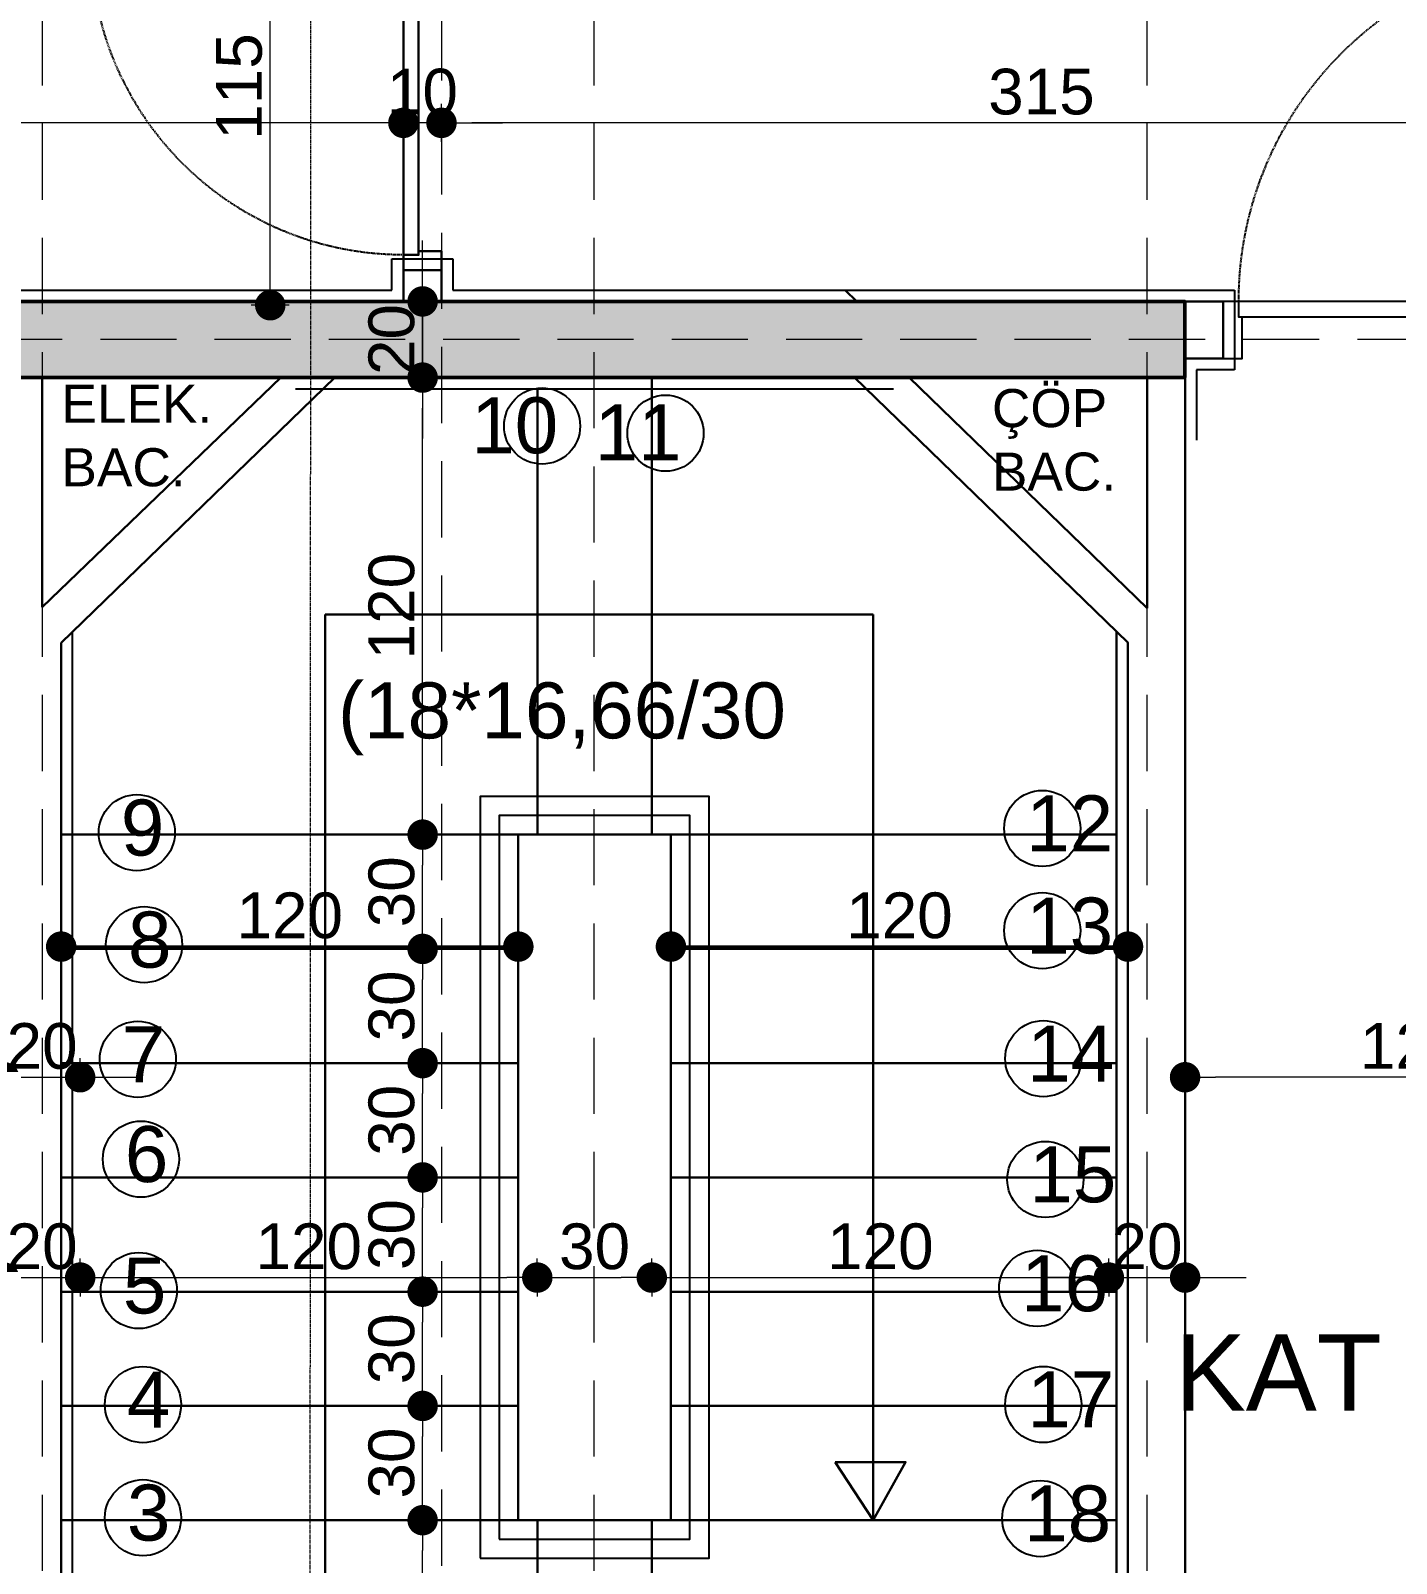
# Model space of a CAD drawing. Header units: millimetres. Extents: x 38129 to 72024, y -56282 to 16512.
# Drawn here: x 54454.8 to 54813.3, y -43941.8 to -43539.3 of the extents above; entities that cross this region are included whole.
import ezdxf

# ---------------------------------------------------------------- set-up
doc = ezdxf.new("R2010")
doc.units = ezdxf.units.MM
doc.linetypes.add('HIDDEN', pattern=[0.375, 0.25, -0.125])
for name, color, linetype, lineweight in [('AKS', 55, 'HIDDEN', 0), ('COLUMN4', 3, 'Continuous', 50), ('DIŞÖLÇÜ', 37, 'Continuous', 0), ('DUVAR', 255, 'Continuous', 30), ('KAPI', 4, 'Continuous', 30), ('M', 210, 'Continuous', 30), ('mahal', 7, 'Continuous', 5), ('pencere+KAPI', 1, 'Continuous', 0), ('TARAMA', 252, 'Continuous', 0), ('ölçü İÇ', 31, 'Continuous', 0)]:
    doc.layers.add(name, color=color, linetype=linetype, lineweight=lineweight)
for name, color, linetype in [('HIDDEN', 1, 'HIDDEN'), ('sıva', 41, 'Continuous'), ('tefriş', 42, 'Continuous')]:
    doc.layers.add(name, color=color, linetype=linetype)
doc.styles.add('icdisolcu_yazi', font='arial.ttf')
doc.styles.get("Standard").update_dxf_attribs({"font": 'arial.ttf'})
doc.dimstyles.new('İç Ölçü', dxfattribs={"dimtxt": 12, "dimasz": 8, "dimexe": 5, "dimexo": 0, "dimgap": 2, "dimtad": 1, "dimdec": 0, "dimzin": 12, "dimdsep": 46, "dimtxsty": 'icdisolcu_yazi', "dimblk": 'DOT', "dimcen": 8, "dimdle": 5, "dimclrd": 256, "dimclre": 256, "dimclrt": 7, "dimadec": 0, "dimazin": 3, "dimtfac": 1, "dimtdec": 0, "dimtix": 1, "dimtmove": 2, "dimatfit": 3, "dimldrblk": 'DOT', "dimfxl": 0, "dimtolj": 1, "dimtzin": 0, "dimlwd": -1, "dimlwe": -1, "dimarcsym": 0})

# ---------------------------------------------------------------- blocks, each defined once
blk = doc.blocks.new('_Dot')
at = {"color": 0, "lineweight": -2}
blk.add_line((-0.5, 0), (-1, 0), dxfattribs=at)
at = {"color": 0, "lineweight": 30, "const_width": 0.5}
blk.add_lwpolyline([(-0.25, 0, 1), (0.25, 0, 1)], format="xyb", close=True, dxfattribs=at)
blk = doc.blocks.new('*D1797')
at = {"layer": 'Defpoints', "color": 0, "lineweight": 120, "transparency": 16777216}
for p in [(54557.68, -43610.43), (54557.65, -43630.43), (54557.65, -43630.43)]:
    blk.add_point(p, dxfattribs=at)
at = {"layer": 'ölçü İÇ', "linetype": 'Continuous', "transparency": 16777216}
for p, q in [((54557.65, -43602.43), (54557.65, -43594.43)), ((54557.65, -43610.43), (54557.65, -43630.43)), ((54557.65, -43638.43), (54557.65, -43646.43))]:
    blk.add_line(p, q, dxfattribs=at)
at = {"layer": 'ölçü İÇ', "transparency": 16777216}
for p, q in [((54557.68, -43610.43), (54552.65, -43610.43)), ((54557.65, -43630.43), (54562.65, -43630.43))]:
    blk.add_line(p, q, dxfattribs=at)
at = {"layer": 'ölçü İÇ', "transparency": 16777216, "xscale": 8, "yscale": 8, "zscale": 8}
for p, rotation in [((54557.65, -43610.43), 270), ((54557.65, -43630.43), 90)]:
    blk.add_blockref('_Dot', p, dxfattribs=dict(at, rotation=rotation))
at = {"layer": 'ölçü İÇ', "color": 7, "transparency": 16777216, "insert": (54549.52, -43620.43), "char_height": 12, "attachment_point": 5, "rotation": 90, "style": 'icdisolcu_yazi'}
blk.add_mtext('\\A1;20', dxfattribs=at)
blk = doc.blocks.new('*D1848')
at = {"layer": 'Defpoints', "color": 0, "lineweight": 120, "transparency": 16777216}
for p in [(54557.65, -43610.43), (54557.65, -43610.43), (54557.65, -43630.43)]:
    blk.add_point(p, dxfattribs=at)
at = {"layer": 'ölçü İÇ', "linetype": 'Continuous', "transparency": 16777216}
for p, q in [((54557.65, -43602.43), (54557.65, -43594.43)), ((54557.65, -43630.43), (54557.65, -43610.43)), ((54557.65, -43638.43), (54557.65, -43646.43))]:
    blk.add_line(p, q, dxfattribs=at)
at = {"layer": 'ölçü İÇ', "transparency": 16777216}
for p, q in [((54557.65, -43610.43), (54562.65, -43610.43)), ((54557.65, -43630.43), (54562.65, -43630.43))]:
    blk.add_line(p, q, dxfattribs=at)
at = {"layer": 'ölçü İÇ', "transparency": 16777216, "xscale": 8, "yscale": 8, "zscale": 8}
for p, rotation in [((54557.65, -43610.43), 270), ((54557.65, -43630.43), 90)]:
    blk.add_blockref('_Dot', p, dxfattribs=dict(at, rotation=rotation))
at = {"layer": 'ölçü İÇ', "color": 7, "transparency": 16777216, "insert": (54549.52, -43620.43), "char_height": 12, "attachment_point": 5, "rotation": 90, "style": 'icdisolcu_yazi'}
blk.add_mtext('\\A1;20', dxfattribs=at)
blk = doc.blocks.new('*D1854')
at = {"layer": 'Defpoints', "color": 0, "lineweight": 120, "transparency": 16777216}
for p in [(54757.81, -43814.13), (54877.6, -43814.12), (54757.81, -43817.28)]:
    blk.add_point(p, dxfattribs=at)
at = {"layer": 'ölçü İÇ', "transparency": 16777216}
for p, q in [((54757.81, -43817.28), (54757.81, -43809.13)), ((54877.6, -43814.12), (54877.6, -43819.13))]:
    blk.add_line(p, q, dxfattribs=at)
at = {"layer": 'ölçü İÇ', "linetype": 'Continuous', "transparency": 16777216}
blk.add_line((54869.6, -43814.13), (54765.81, -43814.13), dxfattribs=at)
at = {"layer": 'ölçü İÇ', "transparency": 16777216, "xscale": 8, "yscale": 8, "zscale": 8, "rotation": 180}
blk.add_blockref('_Dot', (54757.81, -43814.13), dxfattribs=at)
at = {"layer": 'ölçü İÇ', "transparency": 16777216, "xscale": 8, "yscale": 8, "zscale": 8}
blk.add_blockref('_Dot', (54877.6, -43814.13), dxfattribs=at)
at = {"layer": 'ölçü İÇ', "color": 7, "transparency": 16777216, "insert": (54817.71, -43806), "char_height": 12, "attachment_point": 5, "style": 'icdisolcu_yazi'}
blk.add_mtext('\\A1;120', dxfattribs=at)
blk = doc.blocks.new('*D1866')
at = {"layer": 'Defpoints', "color": 0, "lineweight": 120, "transparency": 16777216}
for p in [(54447.75, -43814.13), (54467.75, -43814.13), (54467.75, -43814.13)]:
    blk.add_point(p, dxfattribs=at)
at = {"layer": 'ölçü İÇ', "transparency": 16777216}
for p, q in [((54447.75, -43814.13), (54447.75, -43809.13)), ((54467.75, -43814.13), (54467.75, -43809.13))]:
    blk.add_line(p, q, dxfattribs=at)
at = {"layer": 'ölçü İÇ', "linetype": 'Continuous', "transparency": 16777216}
for p, q in [((54439.75, -43814.13), (54431.75, -43814.13)), ((54447.75, -43814.13), (54467.75, -43814.13)), ((54475.75, -43814.13), (54483.75, -43814.13))]:
    blk.add_line(p, q, dxfattribs=at)
at = {"layer": 'ölçü İÇ', "transparency": 16777216, "xscale": 8, "yscale": 8, "zscale": 8}
blk.add_blockref('_Dot', (54447.75, -43814.13), dxfattribs=at)
at = {"layer": 'ölçü İÇ', "transparency": 16777216, "xscale": 8, "yscale": 8, "zscale": 8, "rotation": 180}
blk.add_blockref('_Dot', (54467.75, -43814.13), dxfattribs=at)
at = {"layer": 'ölçü İÇ', "color": 7, "transparency": 16777216, "insert": (54457.75, -43806), "char_height": 12, "attachment_point": 5, "style": 'icdisolcu_yazi'}
blk.add_mtext('\\A1;20', dxfattribs=at)
blk = doc.blocks.new('*D2117')
at = {"layer": 'Defpoints', "color": 0, "lineweight": 120, "transparency": 16777216}
for p in [(54557.69, -43610.43), (54557.66, -43630.43), (54557.66, -43630.43)]:
    blk.add_point(p, dxfattribs=at)
at = {"layer": 'ölçü İÇ', "linetype": 'Continuous', "transparency": 16777216}
for p, q in [((54557.66, -43602.43), (54557.66, -43594.43)), ((54557.66, -43610.43), (54557.66, -43630.43)), ((54557.66, -43638.43), (54557.66, -43646.43))]:
    blk.add_line(p, q, dxfattribs=at)
at = {"layer": 'ölçü İÇ', "transparency": 16777216}
for p, q in [((54557.69, -43610.43), (54552.66, -43610.43)), ((54557.66, -43630.43), (54562.66, -43630.43))]:
    blk.add_line(p, q, dxfattribs=at)
at = {"layer": 'ölçü İÇ', "transparency": 16777216, "xscale": 8, "yscale": 8, "zscale": 8}
for p, rotation in [((54557.66, -43610.43), 270), ((54557.66, -43630.43), 90)]:
    blk.add_blockref('_Dot', p, dxfattribs=dict(at, rotation=rotation))
at = {"layer": 'ölçü İÇ', "color": 7, "transparency": 16777216, "insert": (54549.53, -43620.43), "char_height": 12, "attachment_point": 5, "rotation": 90, "style": 'icdisolcu_yazi'}
blk.add_mtext('\\A1;20', dxfattribs=at)
blk = doc.blocks.new('*D2118')
at = {"layer": 'Defpoints', "color": 0, "lineweight": 120, "transparency": 16777216}
for p in [(54557.66, -43930.43), (54557.66, -43930.43), (54557.66, -44050.43)]:
    blk.add_point(p, dxfattribs=at)
at = {"layer": 'ölçü İÇ', "transparency": 16777216}
for p, q in [((54557.66, -43930.43), (54562.66, -43930.43)), ((54557.66, -44050.43), (54562.66, -44050.43))]:
    blk.add_line(p, q, dxfattribs=at)
at = {"layer": 'ölçü İÇ', "linetype": 'Continuous', "transparency": 16777216}
blk.add_line((54557.66, -44042.43), (54557.66, -43938.43), dxfattribs=at)
at = {"layer": 'ölçü İÇ', "transparency": 16777216, "xscale": 8, "yscale": 8, "zscale": 8}
for p, rotation in [((54557.66, -43930.43), 90), ((54557.66, -44050.43), 270)]:
    blk.add_blockref('_Dot', p, dxfattribs=dict(at, rotation=rotation))
at = {"layer": 'ölçü İÇ', "color": 7, "transparency": 16777216, "insert": (54549.53, -43990.43), "char_height": 12, "attachment_point": 5, "rotation": 90, "style": 'icdisolcu_yazi'}
blk.add_mtext('\\A1;120', dxfattribs=at)
blk = doc.blocks.new('*D2119')
at = {"layer": 'Defpoints', "color": 0, "lineweight": 120, "transparency": 16777216}
for p in [(54557.66, -43900.43), (54557.66, -43900.43), (54557.66, -43930.43)]:
    blk.add_point(p, dxfattribs=at)
at = {"layer": 'ölçü İÇ', "transparency": 16777216}
for p, q in [((54557.66, -43900.43), (54562.66, -43900.43)), ((54557.66, -43930.43), (54562.66, -43930.43))]:
    blk.add_line(p, q, dxfattribs=at)
at = {"layer": 'ölçü İÇ', "linetype": 'Continuous', "transparency": 16777216}
blk.add_line((54557.66, -43922.43), (54557.66, -43908.43), dxfattribs=at)
at = {"layer": 'ölçü İÇ', "transparency": 16777216, "xscale": 8, "yscale": 8, "zscale": 8}
for p, rotation in [((54557.66, -43900.43), 90), ((54557.66, -43930.43), 270)]:
    blk.add_blockref('_Dot', p, dxfattribs=dict(at, rotation=rotation))
at = {"layer": 'ölçü İÇ', "color": 7, "transparency": 16777216, "insert": (54549.53, -43915.43), "char_height": 12, "attachment_point": 5, "rotation": 90, "style": 'icdisolcu_yazi'}
blk.add_mtext('\\A1;30', dxfattribs=at)
blk = doc.blocks.new('*D2120')
at = {"layer": 'Defpoints', "color": 0, "lineweight": 120, "transparency": 16777216}
for p in [(54557.66, -43870.43), (54557.66, -43870.43), (54557.66, -43900.43)]:
    blk.add_point(p, dxfattribs=at)
at = {"layer": 'ölçü İÇ', "transparency": 16777216}
for p, q in [((54557.66, -43870.43), (54562.66, -43870.43)), ((54557.66, -43900.43), (54562.66, -43900.43))]:
    blk.add_line(p, q, dxfattribs=at)
at = {"layer": 'ölçü İÇ', "linetype": 'Continuous', "transparency": 16777216}
blk.add_line((54557.66, -43892.43), (54557.66, -43878.43), dxfattribs=at)
at = {"layer": 'ölçü İÇ', "transparency": 16777216, "xscale": 8, "yscale": 8, "zscale": 8}
for p, rotation in [((54557.66, -43870.43), 90), ((54557.66, -43900.43), 270)]:
    blk.add_blockref('_Dot', p, dxfattribs=dict(at, rotation=rotation))
at = {"layer": 'ölçü İÇ', "color": 7, "transparency": 16777216, "insert": (54549.53, -43885.43), "char_height": 12, "attachment_point": 5, "rotation": 90, "style": 'icdisolcu_yazi'}
blk.add_mtext('\\A1;30', dxfattribs=at)
blk = doc.blocks.new('*D2121')
at = {"layer": 'Defpoints', "color": 0, "lineweight": 120, "transparency": 16777216}
for p in [(54557.66, -43840.43), (54557.66, -43840.43), (54557.66, -43870.43)]:
    blk.add_point(p, dxfattribs=at)
at = {"layer": 'ölçü İÇ', "transparency": 16777216}
for p, q in [((54557.66, -43840.43), (54562.66, -43840.43)), ((54557.66, -43870.43), (54562.66, -43870.43))]:
    blk.add_line(p, q, dxfattribs=at)
at = {"layer": 'ölçü İÇ', "linetype": 'Continuous', "transparency": 16777216}
blk.add_line((54557.66, -43862.43), (54557.66, -43848.43), dxfattribs=at)
at = {"layer": 'ölçü İÇ', "transparency": 16777216, "xscale": 8, "yscale": 8, "zscale": 8}
for p, rotation in [((54557.66, -43840.43), 90), ((54557.66, -43870.43), 270)]:
    blk.add_blockref('_Dot', p, dxfattribs=dict(at, rotation=rotation))
at = {"layer": 'ölçü İÇ', "color": 7, "transparency": 16777216, "insert": (54549.53, -43855.43), "char_height": 12, "attachment_point": 5, "rotation": 90, "style": 'icdisolcu_yazi'}
blk.add_mtext('\\A1;30', dxfattribs=at)
blk = doc.blocks.new('*D2122')
at = {"layer": 'Defpoints', "color": 0, "lineweight": 120, "transparency": 16777216}
for p in [(54557.66, -43810.43), (54557.66, -43810.43), (54557.66, -43840.43)]:
    blk.add_point(p, dxfattribs=at)
at = {"layer": 'ölçü İÇ', "transparency": 16777216}
for p, q in [((54557.66, -43810.43), (54562.66, -43810.43)), ((54557.66, -43840.43), (54562.66, -43840.43))]:
    blk.add_line(p, q, dxfattribs=at)
at = {"layer": 'ölçü İÇ', "linetype": 'Continuous', "transparency": 16777216}
blk.add_line((54557.66, -43832.43), (54557.66, -43818.43), dxfattribs=at)
at = {"layer": 'ölçü İÇ', "transparency": 16777216, "xscale": 8, "yscale": 8, "zscale": 8}
for p, rotation in [((54557.66, -43810.43), 90), ((54557.66, -43840.43), 270)]:
    blk.add_blockref('_Dot', p, dxfattribs=dict(at, rotation=rotation))
at = {"layer": 'ölçü İÇ', "color": 7, "transparency": 16777216, "insert": (54549.53, -43825.43), "char_height": 12, "attachment_point": 5, "rotation": 90, "style": 'icdisolcu_yazi'}
blk.add_mtext('\\A1;30', dxfattribs=at)
blk = doc.blocks.new('*D2123')
at = {"layer": 'Defpoints', "color": 0, "lineweight": 120, "transparency": 16777216}
for p in [(54557.66, -43780.43), (54557.66, -43780.43), (54557.66, -43810.43)]:
    blk.add_point(p, dxfattribs=at)
at = {"layer": 'ölçü İÇ', "transparency": 16777216}
for p, q in [((54557.66, -43780.43), (54562.66, -43780.43)), ((54557.66, -43810.43), (54562.66, -43810.43))]:
    blk.add_line(p, q, dxfattribs=at)
at = {"layer": 'ölçü İÇ', "linetype": 'Continuous', "transparency": 16777216}
blk.add_line((54557.66, -43802.43), (54557.66, -43788.43), dxfattribs=at)
at = {"layer": 'ölçü İÇ', "transparency": 16777216, "xscale": 8, "yscale": 8, "zscale": 8}
for p, rotation in [((54557.66, -43780.43), 90), ((54557.66, -43810.43), 270)]:
    blk.add_blockref('_Dot', p, dxfattribs=dict(at, rotation=rotation))
at = {"layer": 'ölçü İÇ', "color": 7, "transparency": 16777216, "insert": (54549.53, -43795.43), "char_height": 12, "attachment_point": 5, "rotation": 90, "style": 'icdisolcu_yazi'}
blk.add_mtext('\\A1;30', dxfattribs=at)
blk = doc.blocks.new('*D2124')
at = {"layer": 'Defpoints', "color": 0, "lineweight": 120, "transparency": 16777216}
for p in [(54557.66, -43750.43), (54557.66, -43750.43), (54557.66, -43780.43)]:
    blk.add_point(p, dxfattribs=at)
at = {"layer": 'ölçü İÇ', "transparency": 16777216}
for p, q in [((54557.66, -43750.43), (54562.66, -43750.43)), ((54557.66, -43780.43), (54562.66, -43780.43))]:
    blk.add_line(p, q, dxfattribs=at)
at = {"layer": 'ölçü İÇ', "linetype": 'Continuous', "transparency": 16777216}
blk.add_line((54557.66, -43772.43), (54557.66, -43758.43), dxfattribs=at)
at = {"layer": 'ölçü İÇ', "transparency": 16777216, "xscale": 8, "yscale": 8, "zscale": 8}
for p, rotation in [((54557.66, -43750.43), 90), ((54557.66, -43780.43), 270)]:
    blk.add_blockref('_Dot', p, dxfattribs=dict(at, rotation=rotation))
at = {"layer": 'ölçü İÇ', "color": 7, "transparency": 16777216, "insert": (54549.53, -43765.43), "char_height": 12, "attachment_point": 5, "rotation": 90, "style": 'icdisolcu_yazi'}
blk.add_mtext('\\A1;30', dxfattribs=at)
blk = doc.blocks.new('*D2125')
at = {"layer": 'Defpoints', "color": 0, "lineweight": 120, "transparency": 16777216}
for p in [(54557.66, -43630.43), (54557.66, -43630.43), (54557.66, -43750.43)]:
    blk.add_point(p, dxfattribs=at)
at = {"layer": 'ölçü İÇ', "transparency": 16777216}
for p, q in [((54557.66, -43630.43), (54562.66, -43630.43)), ((54557.66, -43750.43), (54562.66, -43750.43))]:
    blk.add_line(p, q, dxfattribs=at)
at = {"layer": 'ölçü İÇ', "linetype": 'Continuous', "transparency": 16777216}
blk.add_line((54557.66, -43742.43), (54557.66, -43638.43), dxfattribs=at)
at = {"layer": 'ölçü İÇ', "transparency": 16777216, "xscale": 8, "yscale": 8, "zscale": 8}
for p, rotation in [((54557.66, -43630.43), 90), ((54557.66, -43750.43), 270)]:
    blk.add_blockref('_Dot', p, dxfattribs=dict(at, rotation=rotation))
at = {"layer": 'ölçü İÇ', "color": 7, "transparency": 16777216, "insert": (54549.53, -43690.43), "char_height": 12, "attachment_point": 5, "rotation": 90, "style": 'icdisolcu_yazi'}
blk.add_mtext('\\A1;120', dxfattribs=at)
blk = doc.blocks.new('*D2126')
at = {"layer": 'Defpoints', "color": 0, "lineweight": 120, "transparency": 16777216}
for p in [(54557.66, -43610.43), (54557.66, -43610.43), (54557.66, -43630.43)]:
    blk.add_point(p, dxfattribs=at)
at = {"layer": 'ölçü İÇ', "linetype": 'Continuous', "transparency": 16777216}
for p, q in [((54557.66, -43602.43), (54557.66, -43594.43)), ((54557.66, -43630.43), (54557.66, -43610.43)), ((54557.66, -43638.43), (54557.66, -43646.43))]:
    blk.add_line(p, q, dxfattribs=at)
at = {"layer": 'ölçü İÇ', "transparency": 16777216}
for p, q in [((54557.66, -43610.43), (54562.66, -43610.43)), ((54557.66, -43630.43), (54562.66, -43630.43))]:
    blk.add_line(p, q, dxfattribs=at)
at = {"layer": 'ölçü İÇ', "transparency": 16777216, "xscale": 8, "yscale": 8, "zscale": 8}
for p, rotation in [((54557.66, -43610.43), 270), ((54557.66, -43630.43), 90)]:
    blk.add_blockref('_Dot', p, dxfattribs=dict(at, rotation=rotation))
at = {"layer": 'ölçü İÇ', "color": 7, "transparency": 16777216, "insert": (54549.53, -43620.43), "char_height": 12, "attachment_point": 5, "rotation": 90, "style": 'icdisolcu_yazi'}
blk.add_mtext('\\A1;20', dxfattribs=at)
blk = doc.blocks.new('*U9')
for p, q in [((4, 0), (0, 0)), ((86, 0), (90, 0))]:
    blk.add_line(p, q)
blk.add_lwpolyline([(4, 0), (86, 0), (86, -4), (4, -4)], close=True)
for points in [[(0, -10), (5, -10), (5, -4)], [(90, -10), (85, -10), (85, -4)]]:
    blk.add_lwpolyline(points)
at = {"layer": 'DUVAR'}
for p, q in [((0, 0), (0, -10)), ((90, 0), (90, -10))]:
    blk.add_line(p, q, dxfattribs=at)
at = {"layer": 'HIDDEN'}
blk.add_line((4, 0), (4, 82), dxfattribs=at)
blk.add_arc((4, 0), 82, 360, 90, dxfattribs=at)
blk = doc.blocks.new('*D2137')
at = {"layer": 'Defpoints', "color": 0, "lineweight": 120, "transparency": 16777216}
for p in [(54517.66, -43496.57), (54547.61, -43496.57), (54557.66, -43611.43)]:
    blk.add_point(p, dxfattribs=at)
at = {"layer": 'ölçü İÇ', "transparency": 16777216}
for p, q in [((54522.66, -43496.57), (54512.66, -43496.57)), ((54522.66, -43611.43), (54512.66, -43611.43))]:
    blk.add_line(p, q, dxfattribs=at)
at = {"layer": 'ölçü İÇ', "linetype": 'Continuous', "transparency": 16777216}
blk.add_line((54517.66, -43603.43), (54517.66, -43504.57), dxfattribs=at)
at = {"layer": 'ölçü İÇ', "transparency": 16777216, "xscale": 8, "yscale": 8, "zscale": 8}
for p, rotation in [((54517.66, -43496.57), 90), ((54517.66, -43611.43), 270)]:
    blk.add_blockref('_Dot', p, dxfattribs=dict(at, rotation=rotation))
at = {"layer": 'ölçü İÇ', "color": 7, "transparency": 16777216, "insert": (54509.53, -43554), "char_height": 12, "attachment_point": 5, "rotation": 90, "style": 'icdisolcu_yazi'}
blk.add_mtext('\\A1;115', dxfattribs=at)
blk = doc.blocks.new('*D2148')
at = {"layer": 'Defpoints', "color": 0, "lineweight": 120, "transparency": 16777216}
for p in [(54562.61, -43563.54), (54877.61, -43563.54), (54562.61, -43602.21)]:
    blk.add_point(p, dxfattribs=at)
at = {"layer": 'ölçü İÇ', "transparency": 16777216}
for p, q in [((54562.61, -43568.54), (54562.61, -43558.54)), ((54877.61, -43563.54), (54877.61, -43558.54))]:
    blk.add_line(p, q, dxfattribs=at)
at = {"layer": 'ölçü İÇ', "linetype": 'Continuous', "transparency": 16777216}
blk.add_line((54869.61, -43563.54), (54570.61, -43563.54), dxfattribs=at)
at = {"layer": 'ölçü İÇ', "transparency": 16777216, "xscale": 8, "yscale": 8, "zscale": 8, "rotation": 180}
blk.add_blockref('_Dot', (54562.61, -43563.54), dxfattribs=at)
at = {"layer": 'ölçü İÇ', "transparency": 16777216, "xscale": 8, "yscale": 8, "zscale": 8}
blk.add_blockref('_Dot', (54877.61, -43563.54), dxfattribs=at)
at = {"layer": 'ölçü İÇ', "color": 7, "transparency": 16777216, "insert": (54720.11, -43555.41), "char_height": 12, "attachment_point": 5, "style": 'icdisolcu_yazi'}
blk.add_mtext('\\A1;315', dxfattribs=at)
blk = doc.blocks.new('*D2149')
at = {"layer": 'Defpoints', "color": 0, "lineweight": 120, "transparency": 16777216}
for p in [(54552.61, -43563.54), (54552.61, -43602.21), (54562.61, -43602.21)]:
    blk.add_point(p, dxfattribs=at)
at = {"layer": 'ölçü İÇ', "transparency": 16777216}
for p, q in [((54552.61, -43568.54), (54552.61, -43558.54)), ((54562.61, -43568.54), (54562.61, -43558.54))]:
    blk.add_line(p, q, dxfattribs=at)
at = {"layer": 'ölçü İÇ', "linetype": 'Continuous', "transparency": 16777216}
for p, q in [((54544.61, -43563.54), (54536.61, -43563.54)), ((54562.61, -43563.54), (54552.61, -43563.54)), ((54570.61, -43563.54), (54578.61, -43563.54))]:
    blk.add_line(p, q, dxfattribs=at)
at = {"layer": 'ölçü İÇ', "transparency": 16777216, "xscale": 8, "yscale": 8, "zscale": 8}
blk.add_blockref('_Dot', (54552.61, -43563.54), dxfattribs=at)
at = {"layer": 'ölçü İÇ', "transparency": 16777216, "xscale": 8, "yscale": 8, "zscale": 8, "rotation": 180}
blk.add_blockref('_Dot', (54562.61, -43563.54), dxfattribs=at)
at = {"layer": 'ölçü İÇ', "color": 7, "transparency": 16777216, "insert": (54557.61, -43555.42), "char_height": 12, "attachment_point": 5, "style": 'icdisolcu_yazi'}
blk.add_mtext('\\A1;10', dxfattribs=at)
blk = doc.blocks.new('*D2150')
at = {"layer": 'Defpoints', "color": 0, "lineweight": 120, "transparency": 16777216}
for p in [(54292.61, -43551.57), (54292.61, -43563.54), (54552.61, -43602.21)]:
    blk.add_point(p, dxfattribs=at)
at = {"layer": 'ölçü İÇ', "transparency": 16777216}
for p, q in [((54292.61, -43558.54), (54292.61, -43568.54)), ((54552.61, -43568.54), (54552.61, -43558.54))]:
    blk.add_line(p, q, dxfattribs=at)
at = {"layer": 'ölçü İÇ', "linetype": 'Continuous', "transparency": 16777216}
blk.add_line((54544.61, -43563.54), (54300.61, -43563.54), dxfattribs=at)
at = {"layer": 'ölçü İÇ', "transparency": 16777216, "xscale": 8, "yscale": 8, "zscale": 8, "rotation": 180}
blk.add_blockref('_Dot', (54292.61, -43563.54), dxfattribs=at)
at = {"layer": 'ölçü İÇ', "transparency": 16777216, "xscale": 8, "yscale": 8, "zscale": 8}
blk.add_blockref('_Dot', (54552.61, -43563.54), dxfattribs=at)
at = {"layer": 'ölçü İÇ', "color": 7, "transparency": 16777216, "insert": (54422.61, -43555.42), "char_height": 12, "attachment_point": 5, "style": 'icdisolcu_yazi'}
blk.add_mtext('\\A1;260', dxfattribs=at)
blk = doc.blocks.new('*D2158')
at = {"layer": 'Defpoints', "color": 0, "lineweight": 120, "transparency": 16777216}
for p in [(54447.76, -43866.73), (54467.76, -43866.73), (54467.76, -43866.73)]:
    blk.add_point(p, dxfattribs=at)
at = {"layer": 'ölçü İÇ', "transparency": 16777216}
for p, q in [((54467.76, -43866.73), (54467.76, -43861.73)), ((54447.76, -43866.73), (54447.76, -43871.73))]:
    blk.add_line(p, q, dxfattribs=at)
at = {"layer": 'ölçü İÇ', "linetype": 'Continuous', "transparency": 16777216}
for p, q in [((54439.76, -43866.73), (54431.76, -43866.73)), ((54447.76, -43866.73), (54467.76, -43866.73)), ((54475.76, -43866.73), (54483.76, -43866.73))]:
    blk.add_line(p, q, dxfattribs=at)
at = {"layer": 'ölçü İÇ', "transparency": 16777216, "xscale": 8, "yscale": 8, "zscale": 8}
blk.add_blockref('_Dot', (54447.76, -43866.73), dxfattribs=at)
at = {"layer": 'ölçü İÇ', "transparency": 16777216, "xscale": 8, "yscale": 8, "zscale": 8, "rotation": 180}
blk.add_blockref('_Dot', (54467.76, -43866.73), dxfattribs=at)
at = {"layer": 'ölçü İÇ', "color": 7, "transparency": 16777216, "insert": (54457.76, -43858.6), "char_height": 12, "attachment_point": 5, "style": 'icdisolcu_yazi'}
blk.add_mtext('\\A1;20', dxfattribs=at)
blk = doc.blocks.new('*D2159')
at = {"layer": 'Defpoints', "color": 0, "lineweight": 120, "transparency": 16777216}
for p in [(54467.76, -43866.73), (54587.76, -43866.73), (54587.76, -43866.73)]:
    blk.add_point(p, dxfattribs=at)
at = {"layer": 'ölçü İÇ', "transparency": 16777216}
for p, q in [((54587.76, -43866.73), (54587.76, -43861.73)), ((54467.76, -43866.73), (54467.76, -43871.73))]:
    blk.add_line(p, q, dxfattribs=at)
at = {"layer": 'ölçü İÇ', "linetype": 'Continuous', "transparency": 16777216}
blk.add_line((54475.76, -43866.73), (54579.76, -43866.73), dxfattribs=at)
at = {"layer": 'ölçü İÇ', "transparency": 16777216, "xscale": 8, "yscale": 8, "zscale": 8, "rotation": 180}
blk.add_blockref('_Dot', (54467.76, -43866.73), dxfattribs=at)
at = {"layer": 'ölçü İÇ', "transparency": 16777216, "xscale": 8, "yscale": 8, "zscale": 8}
blk.add_blockref('_Dot', (54587.76, -43866.73), dxfattribs=at)
at = {"layer": 'ölçü İÇ', "color": 7, "transparency": 16777216, "insert": (54527.76, -43858.6), "char_height": 12, "attachment_point": 5, "style": 'icdisolcu_yazi'}
blk.add_mtext('\\A1;120', dxfattribs=at)
blk = doc.blocks.new('*D2160')
at = {"layer": 'Defpoints', "color": 0, "lineweight": 120, "transparency": 16777216}
for p in [(54587.76, -43866.73), (54617.82, -43866.73), (54617.82, -43866.73)]:
    blk.add_point(p, dxfattribs=at)
at = {"layer": 'ölçü İÇ', "transparency": 16777216}
for p, q in [((54617.82, -43866.73), (54617.82, -43861.73)), ((54587.76, -43866.73), (54587.76, -43871.73))]:
    blk.add_line(p, q, dxfattribs=at)
at = {"layer": 'ölçü İÇ', "linetype": 'Continuous', "transparency": 16777216}
blk.add_line((54595.76, -43866.73), (54609.82, -43866.73), dxfattribs=at)
at = {"layer": 'ölçü İÇ', "transparency": 16777216, "xscale": 8, "yscale": 8, "zscale": 8, "rotation": 180}
blk.add_blockref('_Dot', (54587.76, -43866.73), dxfattribs=at)
at = {"layer": 'ölçü İÇ', "transparency": 16777216, "xscale": 8, "yscale": 8, "zscale": 8}
blk.add_blockref('_Dot', (54617.82, -43866.73), dxfattribs=at)
at = {"layer": 'ölçü İÇ', "color": 7, "transparency": 16777216, "insert": (54602.79, -43858.6), "char_height": 12, "attachment_point": 5, "style": 'icdisolcu_yazi'}
blk.add_mtext('\\A1;30', dxfattribs=at)
blk = doc.blocks.new('*D2161')
at = {"layer": 'Defpoints', "color": 0, "lineweight": 120, "transparency": 16777216}
for p in [(54617.82, -43866.73), (54737.82, -43866.73), (54737.82, -43866.73)]:
    blk.add_point(p, dxfattribs=at)
at = {"layer": 'ölçü İÇ', "transparency": 16777216}
for p, q in [((54737.82, -43866.73), (54737.82, -43861.73)), ((54617.82, -43866.73), (54617.82, -43871.73))]:
    blk.add_line(p, q, dxfattribs=at)
at = {"layer": 'ölçü İÇ', "linetype": 'Continuous', "transparency": 16777216}
blk.add_line((54625.82, -43866.73), (54729.82, -43866.73), dxfattribs=at)
at = {"layer": 'ölçü İÇ', "transparency": 16777216, "xscale": 8, "yscale": 8, "zscale": 8, "rotation": 180}
blk.add_blockref('_Dot', (54617.82, -43866.73), dxfattribs=at)
at = {"layer": 'ölçü İÇ', "transparency": 16777216, "xscale": 8, "yscale": 8, "zscale": 8}
blk.add_blockref('_Dot', (54737.82, -43866.73), dxfattribs=at)
at = {"layer": 'ölçü İÇ', "color": 7, "transparency": 16777216, "insert": (54677.82, -43858.6), "char_height": 12, "attachment_point": 5, "style": 'icdisolcu_yazi'}
blk.add_mtext('\\A1;120', dxfattribs=at)
blk = doc.blocks.new('*D2162')
at = {"layer": 'Defpoints', "color": 0, "lineweight": 120, "transparency": 16777216}
for p in [(54737.82, -43866.73), (54757.82, -43866.73), (54757.82, -43866.73)]:
    blk.add_point(p, dxfattribs=at)
at = {"layer": 'ölçü İÇ', "transparency": 16777216}
for p, q in [((54757.82, -43866.73), (54757.82, -43861.73)), ((54737.82, -43866.73), (54737.82, -43871.73))]:
    blk.add_line(p, q, dxfattribs=at)
at = {"layer": 'ölçü İÇ', "linetype": 'Continuous', "transparency": 16777216}
for p, q in [((54729.82, -43866.73), (54721.82, -43866.73)), ((54737.82, -43866.73), (54757.82, -43866.73)), ((54765.82, -43866.73), (54773.82, -43866.73))]:
    blk.add_line(p, q, dxfattribs=at)
at = {"layer": 'ölçü İÇ', "transparency": 16777216, "xscale": 8, "yscale": 8, "zscale": 8}
blk.add_blockref('_Dot', (54737.82, -43866.73), dxfattribs=at)
at = {"layer": 'ölçü İÇ', "transparency": 16777216, "xscale": 8, "yscale": 8, "zscale": 8, "rotation": 180}
blk.add_blockref('_Dot', (54757.82, -43866.73), dxfattribs=at)
at = {"layer": 'ölçü İÇ', "color": 7, "transparency": 16777216, "insert": (54747.82, -43858.6), "char_height": 12, "attachment_point": 5, "style": 'icdisolcu_yazi'}
blk.add_mtext('\\A1;20', dxfattribs=at)
blk = doc.blocks.new('wertertw')
at = {"layer": 'TARAMA', "lineweight": -3}
h = blk.add_hatch(dxfattribs=at)
h.set_pattern_fill('ANSI33', color=256, scale=2.5, style=0)
h.set_pattern_definition([(45, (-86643.698, -32547.66), (-11.2253202, 11.2253202), []), (45, (-86632.472, -32547.66), (-11.2253202, 11.2253202), [7.9375, -3.96875])])
h.paths.add_polyline_path([(-616.25, 351.94), (-616.25, -88.06), (-306.25, -88.06), (-306.25, -68.06), (-596.25, -68.06), (-596.25, 331.94), (-306.25, 331.94), (-306.25, 351.94)])
h.paths.add_polyline_path([(38.75, -338.06), (78.75, -338.06), (78.75, -378.06), (38.75, -378.06)])
h.paths.add_polyline_path([(-471.25, -318.06), (-441.25, -318.06), (-441.25, -378.06), (-471.25, -378.06)])
h.paths.add_polyline_path([(-961.25, -318.06), (-931.25, -318.06), (-931.25, -378.06), (-961.25, -378.06)])
h.paths.add_polyline_path([(343.75, -163.06), (413.75, -163.06), (413.75, -198.06), (343.75, -198.06)])
h.paths.add_polyline_path([(8.75, -163.06), (78.75, -163.06), (78.75, -198.06), (8.75, -198.06)])
h.paths.add_polyline_path([(-1036.25, -148.06), (-906.25, -148.06), (-906.25, -178.06), (-1036.25, -178.06)])
h.paths.add_polyline_path([(-976.25, 256.94), (-916.25, 256.94), (-916.25, 226.94), (-976.25, 226.94)])
h.paths.add_polyline_path([(343.75, 459.44), (413.75, 459.44), (413.75, 424.44), (343.75, 424.44)])
h.paths.add_polyline_path([(8.75, 459.44), (78.75, 459.44), (78.75, 424.44), (8.75, 424.44)])
h.paths.add_polyline_path([(-616.25, 531.94), (-306.25, 531.94), (-306.25, 511.94), (-616.25, 511.94)])
h.paths.add_polyline_path([(-976.25, 656.94), (-916.25, 656.94), (-916.25, 626.94), (-976.25, 626.94)])
h.paths.add_polyline_path([(-616.25, 971.94), (-306.25, 971.94), (-306.25, 951.94), (-616.25, 951.94)])
h.paths.add_polyline_path([(343.75, 1081.94), (413.75, 1081.94), (413.75, 1046.94), (343.75, 1046.94)])
h.paths.add_polyline_path([(8.75, 1081.94), (78.75, 1081.94), (78.75, 1046.94), (8.75, 1046.94)])
h.paths.add_polyline_path([(-1036.25, 1061.94), (-906.25, 1061.94), (-906.25, 1031.94), (-1036.25, 1031.94)])
h.paths.add_polyline_path([(-931.25, 1286.94), (-901.25, 1286.94), (-901.25, 1226.94), (-931.25, 1226.94)])
h.paths.add_polyline_path([(68.75, 1332.04), (108.75, 1332.04), (108.75, 1292.04), (68.75, 1292.04)])
h.paths.add_polyline_path([(-511.25, 1332.04), (-481.25, 1332.04), (-481.25, 1252.04), (-511.25, 1252.04)])
at = {"layer": 'COLUMN4', "color": 3}
blk.add_lwpolyline([(-616.25, 971.94), (-306.25, 971.94), (-306.25, 951.94), (-616.25, 951.94)], close=True, dxfattribs=at)
blk = doc.blocks.new('*D2503')
at = {"layer": 'Defpoints', "color": 0, "lineweight": 120, "transparency": 16777216}
for p in [(54622.84, -43772.51), (54622.84, -43779.83), (54742.83, -43780.43)]:
    blk.add_point(p, dxfattribs=at)
at = {"layer": 'M', "transparency": 16777216}
for p, q in [((54622.84, -43774.83), (54622.84, -43784.83)), ((54742.83, -43780.43), (54742.83, -43774.83))]:
    blk.add_line(p, q, dxfattribs=at)
at = {"layer": 'M', "linetype": 'Continuous', "transparency": 16777216}
blk.add_line((54734.83, -43779.83), (54630.84, -43779.83), dxfattribs=at)
at = {"layer": 'M', "transparency": 16777216, "xscale": 8, "yscale": 8, "zscale": 8, "rotation": 180}
blk.add_blockref('_Dot', (54622.84, -43779.83), dxfattribs=at)
at = {"layer": 'M', "transparency": 16777216, "xscale": 8, "yscale": 8, "zscale": 8}
blk.add_blockref('_Dot', (54742.83, -43779.83), dxfattribs=at)
at = {"layer": 'M', "color": 7, "transparency": 16777216, "insert": (54682.83, -43771.7), "char_height": 12, "attachment_point": 5, "style": 'icdisolcu_yazi'}
blk.add_mtext('\\A1;120', dxfattribs=at)
blk = doc.blocks.new('*D2504')
at = {"layer": 'Defpoints', "color": 0, "lineweight": 120, "transparency": 16777216}
for p in [(54462.77, -43763.07), (54582.78, -43768.22), (54462.77, -43779.83)]:
    blk.add_point(p, dxfattribs=at)
at = {"layer": 'M', "transparency": 16777216}
for p, q in [((54462.77, -43774.83), (54462.77, -43784.83)), ((54582.78, -43774.83), (54582.78, -43784.83))]:
    blk.add_line(p, q, dxfattribs=at)
at = {"layer": 'M', "linetype": 'Continuous', "transparency": 16777216}
blk.add_line((54574.78, -43779.83), (54470.77, -43779.83), dxfattribs=at)
at = {"layer": 'M', "transparency": 16777216, "xscale": 8, "yscale": 8, "zscale": 8, "rotation": 180}
blk.add_blockref('_Dot', (54462.77, -43779.83), dxfattribs=at)
at = {"layer": 'M', "transparency": 16777216, "xscale": 8, "yscale": 8, "zscale": 8}
blk.add_blockref('_Dot', (54582.78, -43779.83), dxfattribs=at)
at = {"layer": 'M', "color": 7, "transparency": 16777216, "insert": (54522.77, -43771.7), "char_height": 12, "attachment_point": 5, "style": 'icdisolcu_yazi'}
blk.add_mtext('\\A1;120', dxfattribs=at)

msp = doc.modelspace()

# ---------------------------------------------------------------- linework, layer by layer
msp.add_line((54771.81, -43610.43), (54767.81, -43610.43))
msp.add_lwpolyline([(54863.81, -43610.43), (54771.81, -43610.43), (54771.81, -43614.43), (54863.81, -43614.43)], close=True)
msp.add_lwpolyline([(54767.81, -43625.43), (54772.81, -43625.43), (54772.81, -43614.43)])
at = {"layer": 'AKS', "ltscale": 80}
for p, q in [((54562.6, -42902.38), (54562.6, -45279.02)), ((54457.75, -42903.74), (54457.75, -45280.38)), ((54602.6, -42903.74), (54602.6, -45280.38)), ((54747.8, -42903.74), (54747.8, -45280.38)), ((55963.05, -43620.43), (53747.73, -43620.43))]:
    msp.add_line(p, q, dxfattribs=at)
at = {"layer": 'DUVAR'}
for p, q in [((54552.61, -43602.21), (54552.61, -43610.43)), ((54552.61, -43602.21), (54562.61, -43602.21)), ((54562.61, -43602.21), (54562.61, -43610.43)), ((54767.8, -43610.43), (54757.81, -43610.43)), ((54767.81, -43610.43), (54767.81, -43625.43)), ((54767.8, -43625.43), (54757.81, -43625.43)), ((54457.77, -43690.74), (54457.77, -43630.35)), ((54520.39, -43630.43), (54457.77, -43690.74)), ((54534.59, -43630.43), (54462.77, -43700.03)), ((54522.75, -43630.43), (54682.81, -43630.43)), ((54682.82, -43630.35), (54682.83, -43630.35)), ((54685.39, -43630.43), (54747.83, -43690.93)), ((54747.83, -43690.93), (54747.83, -43630.43)), ((54462.77, -43956.5), (54462.77, -43700.03))]:
    msp.add_line(p, q, dxfattribs=at)
for points in [[(54668.54, -43607.43), (54671.65, -43610.43)], [(54757.81, -44050.43), (54757.81, -43625.43)], [(54742.83, -44050.43), (54742.83, -43700.01), (54670.95, -43630.35)]]:
    msp.add_lwpolyline(points, dxfattribs=at)
at = {"layer": 'HIDDEN'}
msp.add_arc((54863.81, -43610.43), 92, 90, 180, dxfattribs=at)
at = {"layer": 'M'}
for p, q in [((54617.84, -43630.43), (54617.84, -43750.43)), ((54587.78, -43633.35), (54587.78, -43750.43)), ((54675.9, -43692.59), (54532.04, -43692.59)), ((54532.04, -43692.59), (54532.04, -43987.82)), ((54675.9, -43930.43), (54675.9, -43692.59)), ((54462.77, -43750.43), (54582.78, -43750.43)), ((54622.84, -43750.43), (54582.78, -43750.43)), ((54582.78, -43750.43), (54582.78, -43930.43)), ((54462.77, -43780.43), (54582.78, -43780.43)), ((54622.84, -43780.43), (54739.84, -43780.43)), ((54462.77, -43810.43), (54582.78, -43810.43)), ((54622.84, -43810.43), (54739.84, -43810.43)), ((54462.77, -43840.43), (54582.78, -43840.43)), ((54622.84, -43840.43), (54739.84, -43840.43)), ((54462.77, -43870.43), (54582.78, -43870.43)), ((54462.77, -43870.43), (54582.78, -43870.43)), ((54622.84, -43870.43), (54739.84, -43870.43)), ((54622.84, -43870.43), (54739.84, -43870.43)), ((54462.77, -43900.43), (54582.78, -43900.43)), ((54622.84, -43900.43), (54739.84, -43900.43)), ((54675.9, -43930.43), (54665.99, -43915.17)), ((54665.99, -43915.17), (54675.9, -43915.17)), ((54462.77, -43930.43), (54582.78, -43930.43)), ((54582.78, -43930.43), (54622.84, -43930.43)), ((54587.78, -43930.43), (54587.78, -44050.43))]:
    msp.add_line(p, q, dxfattribs=at)
for points in [[(54739.83, -43750.43), (54622.84, -43750.43), (54622.84, -43930.43), (54739.83, -43930.43)], [(54675.9, -43930.43), (54684.44, -43915.17), (54675.9, -43915.17)], [(54617.84, -43930.43), (54617.84, -44050.43)]]:
    msp.add_lwpolyline(points, dxfattribs=at)
at = {"layer": 'pencere+KAPI', "linetype": 'HIDDEN'}
msp.add_line((54528.44, -42952.22), (54527.58, -45255.28), dxfattribs=at)
at = {"layer": 'sıva'}
for p, q in [((54549.61, -43607.43), (54549.61, -43599.21)), ((54549.61, -43599.21), (54565.61, -43599.21)), ((54565.61, -43599.21), (54565.61, -43607.43)), ((54444.76, -43607.43), (54549.61, -43607.43)), ((54565.61, -43607.43), (54762.82, -43607.43)), ((54762.82, -43607.43), (54770.81, -43607.43)), ((54770.81, -43607.43), (54770.81, -43628.43)), ((54770.81, -43628.43), (54760.82, -43628.43)), ((54760.82, -43628.43), (54760.82, -43646.87)), ((54524.39, -43633.35), (54681.23, -43633.35)), ((54465.77, -44047.35), (54465.77, -43697.12)), ((54739.83, -43697.11), (54739.83, -43951.04))]:
    msp.add_line(p, q, dxfattribs=at)
for points in [[(54681.28, -43633.43), (54524.29, -43633.43)], [(54739.84, -43951.04), (54739.84, -43697.12)]]:
    msp.add_lwpolyline(points, dxfattribs=at)
at = {"layer": 'tefriş'}
for points in [[(54572.78, -43940.43), (54632.84, -43940.43), (54632.84, -43740.43), (54572.78, -43740.43)], [(54577.78, -43935.43), (54627.84, -43935.43), (54627.84, -43745.43), (54577.78, -43745.43)]]:
    msp.add_lwpolyline(points, close=True, dxfattribs=at)
for centre in [(54589.02, -43643.14), (54621.43, -43645.03), (54482.64, -43749.91), (54720.32, -43748.8), (54720.32, -43775.64), (54484.53, -43779.32), (54482.89, -43809.43), (54720.59, -43809.25), (54483.7, -43835.64), (54721.14, -43840.96), (54483.16, -43870.14), (54718.98, -43869.56), (54484.24, -43900.09), (54720.6, -43900.05), (54484.24, -43929.78), (54719.79, -43930.01)]:
    msp.add_circle(centre, 10, dxfattribs=at)

# ---------------------------------------------------------------- block references
at = {"layer": 'DIŞÖLÇÜ'}
msp.add_blockref('wertertw', (55063.99, -44582.37), dxfattribs=at)
at = {"layer": 'KAPI', "xscale": -1, "rotation": 90}
msp.add_blockref('*U9', (54552.61, -43512.21), dxfattribs=at)

# ---------------------------------------------------------------- texts
at = {"layer": 'mahal', "char_height": 10, "width": 125.1716, "attachment_point": 1}
for s, insert in [('ÇÖP \\PBAC.', (54707.11, -43633.44)), ('ELEK. \\PBAC.', (54462.83, -43632.3))]:
    msp.add_mtext(s, dxfattribs=dict(at, insert=insert))
at = {"layer": 'mahal', "insert": (54755.12, -43901.93), "char_height": 20, "attachment_point": 7}
msp.add_mtext_dynamic_manual_height_columns('KAT HOLU', width=250.3432, gutter_width=12.5, heights=[0], dxfattribs=at)
at = {"layer": 'tefriş', "char_height": 14.7, "width": 26.4931}
for s, insert, attachment_point in [('10', (54593.25, -43635.6), 3), ('11', (54625.65, -43637.48), 3), ('(18*16,66/30', (54653.03, -43710.46), 3), ('12', (54716.1, -43740.12), 1), ('9', (54478.42, -43741.22), 1), ('13', (54716.1, -43766.95), 1), ('8', (54480.31, -43770.64), 1), ('7', (54478.67, -43800.74), 1), ('14', (54716.37, -43800.56), 1), ('6', (54479.48, -43826.95), 1), ('15', (54716.92, -43832.27), 1), ('16', (54714.76, -43860.88), 1), ('5', (54478.94, -43861.46), 1), ('4', (54480.02, -43891.41), 1), ('17', (54716.38, -43891.37), 1), ('3', (54480.02, -43921.09), 1), ('18', (54715.57, -43921.32), 1)]:
    msp.add_mtext(s, dxfattribs=dict(at, insert=insert, attachment_point=attachment_point))

# ---------------------------------------------------------------- dimensions: what is measured, and where the dimension line sits
at = {"layer": 'M'}
for base, p1, p2, picture, middle in [((54462.77, -43779.83), (54582.78, -43768.22), (54462.77, -43763.07), '*D2504', (54522.77, -43771.7)), ((54622.84, -43779.83), (54742.83, -43780.43), (54622.84, -43772.51), '*D2503', (54682.83, -43771.7))]:
    dim = msp.add_linear_dim(base=base, p1=p1, p2=p2, dimstyle='İç Ölçü', dxfattribs=at)
    dim.commit()
    dim.dimension.update_dxf_attribs({"geometry": picture, "text_midpoint": middle})
at = {"layer": 'ölçü İÇ'}
for base, p1, p2, angle, picture, middle in [((54517.66, -43496.57), (54557.66, -43611.43), (54547.61, -43496.57), 270, '*D2137', (54509.53, -43554)), ((54557.65, -43630.43), (54557.68, -43610.43), (54557.65, -43630.43), 90, '*D1797', (54549.52, -43620.43)), ((54557.65, -43610.43), (54557.65, -43630.43), (54557.65, -43610.43), 270, '*D1848', (54549.52, -43620.43)), ((54557.66, -43630.43), (54557.69, -43610.43), (54557.66, -43630.43), 90, '*D2117', (54549.53, -43620.43)), ((54557.66, -43610.43), (54557.66, -43630.43), (54557.66, -43610.43), 270, '*D2126', (54549.53, -43620.43)), ((54557.66, -43630.43), (54557.66, -43750.43), (54557.66, -43630.43), 270, '*D2125', (54549.53, -43690.43)), ((54557.66, -43750.43), (54557.66, -43780.43), (54557.66, -43750.43), 270, '*D2124', (54549.53, -43765.43)), ((54557.66, -43780.43), (54557.66, -43810.43), (54557.66, -43780.43), 270, '*D2123', (54549.53, -43795.43)), ((54557.66, -43810.43), (54557.66, -43840.43), (54557.66, -43810.43), 270, '*D2122', (54549.53, -43825.43)), ((54557.66, -43840.43), (54557.66, -43870.43), (54557.66, -43840.43), 270, '*D2121', (54549.53, -43855.43)), ((54557.66, -43870.43), (54557.66, -43900.43), (54557.66, -43870.43), 270, '*D2120', (54549.53, -43885.43)), ((54557.66, -43900.43), (54557.66, -43930.43), (54557.66, -43900.43), 270, '*D2119', (54549.53, -43915.43)), ((54557.66, -43930.43), (54557.66, -44050.43), (54557.66, -43930.43), 270, '*D2118', (54549.53, -43990.43))]:
    dim = msp.add_linear_dim(base=base, p1=p1, p2=p2, angle=angle, dimstyle='İç Ölçü', dxfattribs=at)
    dim.commit()
    dim.dimension.update_dxf_attribs({"geometry": picture, "text_midpoint": middle})
for base, p1, p2, picture, middle in [((54292.61, -43563.54), (54552.61, -43602.21), (54292.61, -43551.57), '*D2150', (54422.61, -43555.42)), ((54552.61, -43563.54), (54562.61, -43602.21), (54552.61, -43602.21), '*D2149', (54557.61, -43555.42)), ((54562.61, -43563.54), (54877.61, -43563.54), (54562.61, -43602.21), '*D2148', (54720.11, -43555.41)), ((54467.75, -43814.13), (54447.75, -43814.13), (54467.75, -43814.13), '*D1866', (54457.75, -43806)), ((54757.81, -43814.13), (54877.6, -43814.12), (54757.81, -43817.28), '*D1854', (54817.71, -43806)), ((54467.76, -43866.73), (54447.76, -43866.73), (54467.76, -43866.73), '*D2158', (54457.76, -43858.6)), ((54587.76, -43866.73), (54467.76, -43866.73), (54587.76, -43866.73), '*D2159', (54527.76, -43858.6)), ((54617.82, -43866.73), (54587.76, -43866.73), (54617.82, -43866.73), '*D2160', (54602.79, -43858.6)), ((54737.82, -43866.73), (54617.82, -43866.73), (54737.82, -43866.73), '*D2161', (54677.82, -43858.6)), ((54757.82, -43866.73), (54737.82, -43866.73), (54757.82, -43866.73), '*D2162', (54747.82, -43858.6))]:
    dim = msp.add_linear_dim(base=base, p1=p1, p2=p2, dimstyle='İç Ölçü', dxfattribs=at)
    dim.commit()
    dim.dimension.update_dxf_attribs({"geometry": picture, "text_midpoint": middle})

doc.saveas('drawing.dxf')
